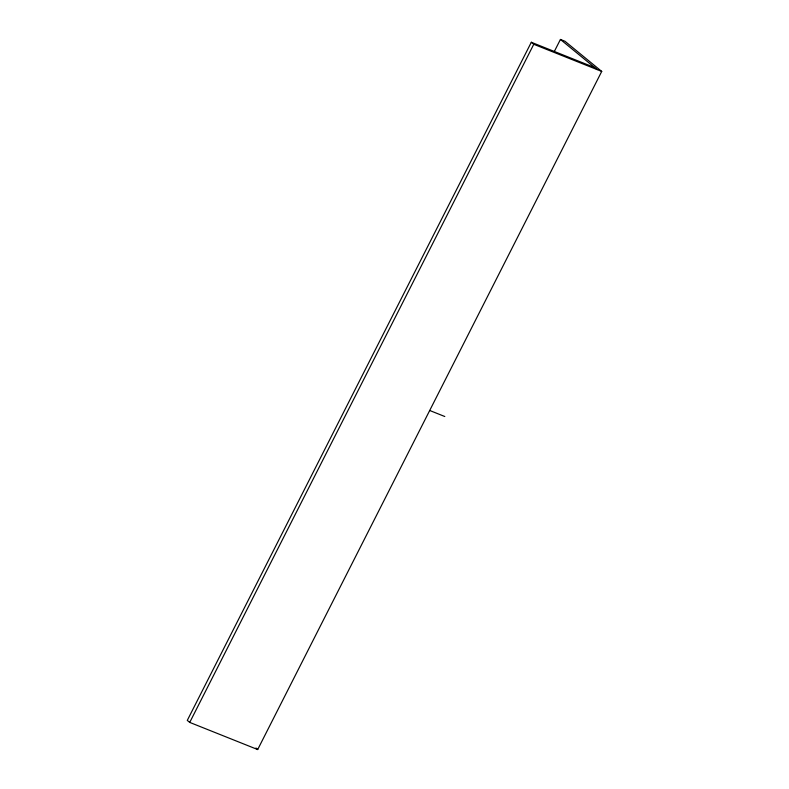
<?xml version="1.0" encoding="UTF-8"?>
<svg xmlns="http://www.w3.org/2000/svg" width="789" height="789" viewBox="0 0 789 789"><rect width="100%" height="100%" fill="white"/><g stroke="black" fill="none" stroke-linecap="round" stroke-linejoin="round"><path stroke-width="1.18" d="M594.738 67.598L531.313 42.271L187.279 720.406L189.735 722.408L257.687 749.55L601.721 71.424L564.963 41.255L560.427 39.45L554.302 51.522M189.735 722.408L533.768 44.283L531.313 42.271M533.768 44.283L601.721 71.424M429.699 410.487L444.799 416.513M256.04 748.238L257.687 749.55M560.427 39.45L597.184 69.61M255.922 748.159L257.559 749.501"/></g></svg>
